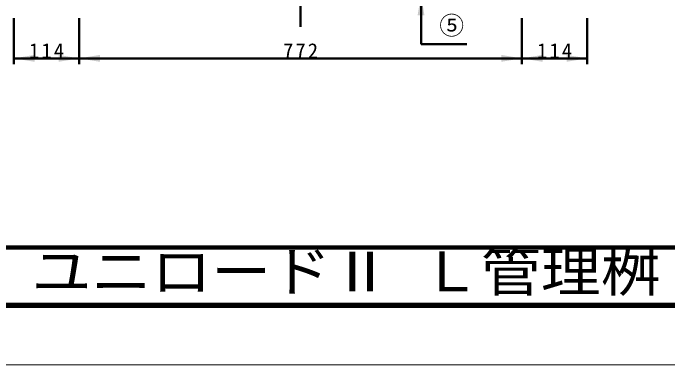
# Model space of a CAD drawing. Units: millimetres, scale not verified. Extents: x -2102 to 2102, y -1485 to 1485.
# Drawn here: x -121 to 1021, y -1485 to -871 of the extents above; entities that cross this region are included whole.
import ezdxf
from ezdxf.enums import TextEntityAlignment as Align

# ---------------------------------------------------------------- set-up
doc = ezdxf.new("R2010")
doc.units = ezdxf.units.MM
doc.header["$LTSCALE"] = 5
doc.linetypes.add('LONG_DASHED_DOTTED', pattern=[15.25, 12, -1.5, 0.25, -1.5])
doc.layers.add('0-0_V-nasSTD', color=7, linetype='Continuous', lineweight=35)
doc.layers.add('0-1_0', color=7, linetype='Continuous', lineweight=50)
doc.styles.add('ＭＳ ゴシック', font='')
doc.styles.get('ＭＳ ゴシック').set_extended_font_data('MS Gothic')

msp = doc.modelspace()

# ---------------------------------------------------------------- linework, layer by layer
at = {"layer": '0-0_V-nasSTD', "lineweight": 50}
msp.add_line((590.469, -924.955), (590.469, -64.955), dxfattribs=at)
at = {"layer": '0-0_V-nasSTD', "lineweight": 18}
for points in [[(-2102.5, -1485), (-2102.5, 1485), (2102.5, 1485), (2102.5, -1485)], [(-2002.5, -1385), (-2002.5, 1385), (2002.5, 1385), (2002.5, -1385)]]:
    msp.add_lwpolyline(points, close=True, dxfattribs=at)
at = {"layer": '0-0_V-nasSTD', "lineweight": 100}
msp.add_lwpolyline([(-1997.5, 1380), (-1997.5, -1380), (1997.5, -1380), (1997.5, 1380)], close=True, dxfattribs=at)
at = {"layer": '0-0_V-nasSTD'}
for points in [[(584.469, -874.955), (590.469, -838.955), (596.469, -874.955)], [(-119.531, -949.955), (-83.531, -955.955), (-83.531, -943.955)], [(-41.531, -955.955), (-41.531, -943.955), (-5.531, -949.955)], [(-5.531, -949.955), (30.469, -955.955), (30.469, -943.955)], [(730.469, -955.955), (730.469, -943.955), (766.469, -949.955)], [(766.469, -949.955), (802.469, -955.955), (802.469, -943.955)], [(844.469, -955.955), (844.469, -943.955), (880.469, -949.955)]]:
    msp.add_solid(points, dxfattribs=at)
at = {"layer": '0-1_0', "linetype": 'LONG_DASHED_DOTTED'}
msp.add_line((380.469, -894.955), (380.469, 147.045), dxfattribs=at)
at = {"layer": '0-1_0'}
for p, q in [((-119.531, -879.955), (-119.531, -959.955)), ((-5.531, -879.955), (-5.531, -959.955)), ((766.469, -879.955), (766.469, -959.955)), ((880.469, -879.955), (880.469, -959.955)), ((590.469, -924.955), (670.469, -924.955)), ((-119.531, -949.955), (-5.531, -949.955)), ((-5.531, -949.955), (766.469, -949.955)), ((766.469, -949.955), (880.469, -949.955))]:
    msp.add_line(p, q, dxfattribs=at)
at = {"layer": '0-1_0', "lineweight": 100}
msp.add_line((-1997.5, -1280), (1997.5, -1280), dxfattribs=at)

# ---------------------------------------------------------------- texts
at = {"layer": '0-0_V-nasSTD', "style": 'ＭＳ ゴシック'}
msp.add_text('⑤', height=31.67, dxfattribs=at).set_placement((622.269, -917.955), align=Align.BOTTOM_LEFT)
at = {"layer": '0-0_V-nasSTD', "style": 'ＭＳ ゴシック', "width": 1.1}
msp.add_text('ユニロードⅡ Ｌ管理桝', height=69.65, dxfattribs=at).set_placement((-88.75, -1377.53), align=Align.BOTTOM_LEFT)
at = {"layer": '0-0_V-nasSTD', "char_height": 26.39, "attachment_point": 7, "style": 'ＭＳ ゴシック'}
for s, insert in [('\\T1.2;114', (-93.131, -949.955)), ('\\T1.2;772', (349.869, -949.955)), ('\\T1.2;114', (792.869, -949.955))]:
    msp.add_mtext(s, dxfattribs=dict(at, insert=insert))

doc.saveas('drawing.dxf')
